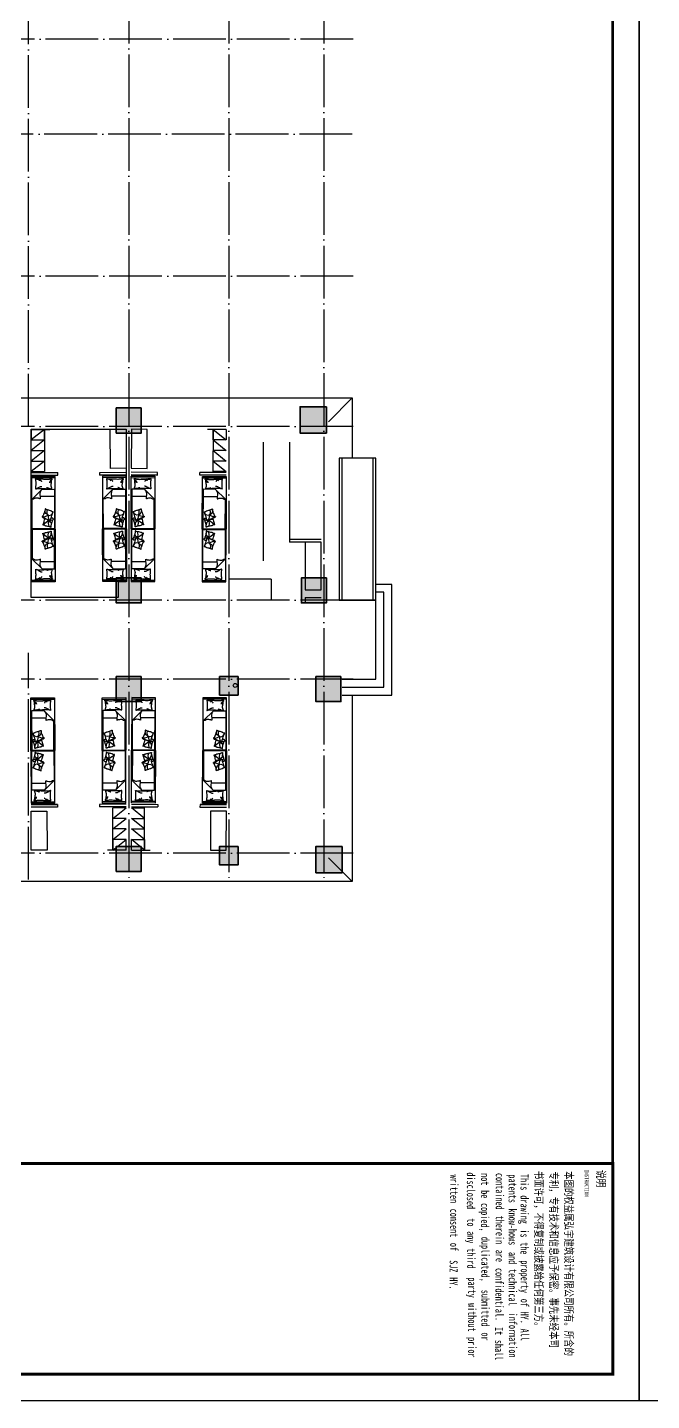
# Model space of a CAD drawing. Extents: x 39238 to 748440, y -374049 to 522939.
# Drawn here: x 75430 to 99109, y 169856 to 221996 of the extents above; entities that cross this region are included whole.
import ezdxf

# ---------------------------------------------------------------- set-up
doc = ezdxf.new("R2010")
doc.units = 0
doc.header["$LTSCALE"] = 1000
doc.header["$MEASUREMENT"] = 0
doc.linetypes.add('DOTE', pattern=[2.42, 2, -0.2, 0.02, -0.2])
for name, color, linetype in [('DIM_SYMB', 3, 'Continuous'), ('DOTE', 1, 'DOTE'), ('GROUND', 2, 'Continuous'), ('LVTRY', 6, 'Continuous'), ('PUB_TITLE', 7, 'Continuous'), ('TK', 126, 'Continuous'), ('WALL', 2, 'Continuous'), ('家具', 8, 'Continuous')]:
    doc.layers.add(name, color=color, linetype=linetype)
doc.layers.add('砼柱', color=2, linetype='Continuous', lineweight=35)
doc.styles.add('-宋体', font='', dxfattribs={"width": 0.8})
doc.styles.add('DIM_FONT', font='simplex_.ttf', dxfattribs={"width": 0.7, "bigfont": 'GBCBIG'})
doc.styles.get('-宋体').set_extended_font_data('SimSun')

# ---------------------------------------------------------------- blocks, each defined once
blk = doc.blocks.new('M_C55HKH')
for p, q in [((0, -52), (900, -52)), ((26, -509), (26, -1968)), ((503, -489), (46, -489)), ((503, -489), (872, -858)), ((46, -761), (564, -761)), ((872, -1968), (872, -858)), ((146, -1456), (100, -1409)), ((211, -1478), (146, -1456)), ((278, -1459), (211, -1478)), ((278, -1459), (251, -1606)), ((278, -1459), (305, -1407)), ((278, -1459), (357, -1410)), ((317, -1498), (278, -1459)), ((299, -1273), (295, -1270)), ((307, -1352), (299, -1273)), ((305, -1407), (307, -1352)), ((412, -1527), (317, -1498)), ((357, -1410), (393, -1337)), ((393, -1337), (392, -1318)), ((495, -1523), (412, -1527)), ((46, -1988), (852, -1988)), ((163, -1664), (89, -1649)), ((154, -1766), (147, -1841)), ((196, -1718), (154, -1766)), ((249, -1682), (175, -1667)), ((249, -1682), (196, -1718)), ((219, -1643), (211, -1652)), ((251, -1606), (219, -1643)), ((266, -1787), (243, -1892)), ((249, -1682), (286, -1639)), ((249, -1682), (266, -1787)), ((292, -1700), (249, -1682)), ((286, -1639), (333, -1628)), ((391, -1769), (292, -1700)), ((333, -1628), (405, -1618)), ((469, -1839), (391, -1769))]:
    blk.add_line(p, q)
blk.add_lwpolyline([(0, -2000), (0, 0), (900, 0), (900, -2000)], close=True)
for points in [[(135, -134, -0.263368), (107, -115, -0.494818), (116, -96, -0.049225), (134, -94, -0.036831), (158, -96, -0.031893), (196, -104, 0.035782), (230, -111, 0.032941), (319, -117, 0.026564), (430, -111, 0.017905), (468, -106, -0.033397), (488, -104, -0.03204), (525, -104, 0.018442), (590, -107, 0.010837), (654, -107, 0.014624), (702, -104, 0.111249), (725, -96, -0.153708), (742, -92, -0.076444), (749, -94, -0.215512), (751, -96, -0.585858), (748, -99, 0.363489), (744, -102, 0.191716), (743, -113, -0.129675), (745, -130, -0.01735), (742, -147, 0.019326), (740, -162, 0.018818), (733, -230, 0.021828), (732, -289, 0.006204), (734, -323, 0.001963), (740, -430, 0.028341), (744, -466, -0.117014), (744, -475, -0.36606), (742, -476, -0.03973), (728, -473, -0.048309), (715, -468, 0.062981), (704, -464, 0.04058), (681, -461, 0.014345), (614, -458, 0.005484), (488, -459, 0.007153), (392, -462, 0.008762), (350, -465, -0.008153), (304, -468, -0.06251), (247, -463, 0.078669), (201, -461, 0.047825), (179, -466, -0.034494), (148, -473, -0.023571), (123, -476, -0.510228), (122, -475), (129, -445), (150, -363, 0.073041), (152, -343, 0.023305), (146, -282, 0.018299), (142, -259, -0.01097), (135, -221, -0.042281), (132, -187, -0.027201), (135, -133)], [(133, -150, -0.05369), (148, -163, -0.070312), (156, -175, -0.015448), (159, -183, -0.013244), (163, -194, -0.082127), (166, -212, -0.064164), (163, -235)], [(135, -134, -0.077379), (170, -159, -0.077379), (195, -194, -0.047525), (205, -218, -0.047525), (210, -244)], [(225, -460, 0.009729), (253, -451, 0.009729), (280, -441, 0.007971), (301, -432, 0.007971), (323, -423)], [(695, -462, 0.016108), (656, -436, 0.024599), (629, -421, 0.009477), (580, -397, 0.015937), (550, -385, 0.072521), (534, -381, 0.033339), (498, -381)], [(503, -489, -0.085272), (566, -599, -0.124044), (575, -686), (562, -782), (563, -854)], [(609, -107, 0.027842), (585, -118, 0.048685), (573, -126, 0.023666), (545, -150, 0.031223), (526, -171, 0.046801), (521, -179, 0.023191), (513, -196)], [(691, -102, 0.088153), (656, -105, 0.088153), (625, -120, 0.077547), (604, -142, 0.077547), (590, -169)], [(563, -854, -0.027362), (602, -838, -0.040834), (629, -830, -0.038441), (717, -821, -0.076528), (761, -826, -0.103649), (788, -840, 0.093398), (818, -857, 0.072727), (841, -861, 0.052315), (872, -858)], [(400, -1581, 0.025626), (402, -1591, 0.0108), (426, -1697, 0.00456), (445, -1769, 0.01125), (454, -1797, 0.069394), (462, -1813, -0.079756), (468, -1827, -0.106399), (469, -1839, -0.328642), (466, -1842, -0.299547), (461, -1840, 0.189917), (454, -1835, 0.033518), (446, -1833, 0.075627), (442, -1833, 0.053489), (436, -1835, 0.017838), (418, -1843, 0.038394), (397, -1855, -0.059529), (384, -1862, -0.035943), (362, -1869, -0.011245), (291, -1884, -0.006203), (259, -1889, 0.010783), (241, -1893, 0.019485), (230, -1895, 0.005062), (188, -1908, 0.101392), (167, -1919, -0.223768), (156, -1922, -0.25558), (153, -1920, -0.081563), (150, -1907, -0.071805), (151, -1893, 0.069985), (152, -1879, 0.03546), (145, -1831, 0.029432), (130, -1774, 0.001554), (121, -1746, -0.00152), (112, -1718, -0.004735), (102, -1689, 0.00382), (91, -1653, 0.296001), (66, -1634, -0.649774), (61, -1616, -0.02319), (65, -1613, 0.0288), (68, -1610, 0.005727), (73, -1605, -0.004358), (80, -1599, -0.027528), (94, -1586, -0.046214), (104, -1580, -0.194121), (117, -1579, 0.133719), (137, -1580, 0.005779), (155, -1575, 0.008882)]]:
    blk.add_lwpolyline(points, format="xyb")
blk.add_lwpolyline([(345, -1251, 0.101392), (366, -1238, -0.223768), (377, -1234, -0.25558), (380, -1236, -0.081563), (384, -1249, -0.071805), (384, -1263, 0.069985), (384, -1277, 0.03546), (394, -1324, 0.029432), (414, -1380, 0.001554), (425, -1407, -0.00152), (437, -1434, -0.004735), (448, -1462, 0.00382), (462, -1497, 0.296001), (488, -1515, -0.649774), (495, -1532, -0.02319), (491, -1536, 0.0288), (488, -1539, 0.005727), (484, -1544, -0.004358), (478, -1551, -0.027528), (464, -1564, -0.046214), (455, -1571, -0.194121), (442, -1573, 0.133719), (422, -1574, 0.011505), (387, -1586, 0.008882), (343, -1604, 0.012426), (286, -1629, -0.033612), (264, -1637), (218, -1652), (182, -1663, 0.224341), (170, -1674, -0.722772), (163, -1673, -0.103513), (163, -1670, 0.053465), (163, -1664, 0.030109), (161, -1646, -0.031436), (159, -1628, -0.05324), (160, -1616, 0.05518), (161, -1604, 0.056271), (157, -1583, 0.0108), (124, -1480, 0.00456), (100, -1409, 0.01125), (89, -1381, 0.069394), (80, -1366, -0.079756), (73, -1353, -0.106399), (71, -1341, -0.328642), (74, -1338, -0.299547), (79, -1340, 0.189917), (86, -1344, 0.033518), (94, -1345, 0.075627), (98, -1345, 0.053489), (104, -1343, 0.017838), (122, -1333, 0.038394), (141, -1319, -0.059529), (154, -1311, -0.035943), (175, -1303, -0.011245), (245, -1283, -0.006203), (276, -1275, 0.010783), (295, -1270, 0.019485), (305, -1266, 0.005062)], format="xyb", close=True)
for centre, start, end in [((46, -509), 90, 180), ((46, -741), 180, 270), ((46, -1968), 180, 270), ((852, -1968), 270, 0)]:
    blk.add_arc(centre, 20, start, end)
at = {"style": 'DIM_FONT', "width": 0.8, "flags": 9}
for tag in ['XSIZE', 'YSIZE']:
    blk.add_attdef(tag, (0, 0), '', height=0.5, dxfattribs=at)
blk = doc.blocks.new('sde')
for p, q in [((193374, 243331), (193879, 243331)), ((193374, 243331), (193374, 242931)), ((193874, 243331), (193374, 242931)), ((193874, 242931), (193874, 243331)), ((193874, 243331), (193874, 241732)), ((193374, 242931), (193874, 242931)), ((193874, 242931), (193374, 242531)), ((193374, 242531), (193874, 242531)), ((193874, 242531), (193374, 242131)), ((193374, 242131), (193874, 242131)), ((193874, 242131), (193374, 241732)), ((193374, 241732), (193874, 241732)), ((193374, 241695), (194374, 241695)), ((193374, 241595), (194374, 241595)), ((193374, 241595), (194374, 241595)), ((194374, 241595), (194374, 241695)), ((195974, 241695), (196974, 241695)), ((195974, 241595), (195974, 241695)), ((195974, 241595), (196974, 241595)), ((196974, 241595), (195974, 241595))]:
    blk.add_line(p, q)
at = {"layer": 'LVTRY'}
blk.add_lwpolyline([(196975, 243327), (196975, 241846), (196375, 241846), (196375, 243327)], close=True, dxfattribs=at)
at = {"layer": 'WALL'}
blk.add_line((193674, 243331), (194084, 243330), dxfattribs=at)
at = {"layer": '家具', "xscale": -1, "rotation": 359.9999999533093}
for p in [(194274, 241545), (196974, 241545)]:
    blk.add_blockref('M_C55HKH', p, dxfattribs=at)
at = {"layer": '家具', "rotation": 179.9999999533093}
for p in [(194274, 237545), (196974, 237545)]:
    blk.add_blockref('M_C55HKH', p, dxfattribs=at)
blk = doc.blocks.new('jztq')
at = {"layer": 'TK'}
blk.add_line((256167, 240984), (256167, 288043), dxfattribs=at)
at = {"layer": 'TK', "const_width": 118}
blk.add_lwpolyline([(256167, 298384), (264167, 298384), (264167, 240984), (256167, 240984)], close=True, dxfattribs=at)
at = {"layer": 'TK', "color": 9, "style": '-宋体', "width": 0.75}
blk.add_text('说明', height=312.7, dxfattribs=at).set_placement((256415, 297778))
at = {"layer": 'TK', "style": '-宋体', "width": 0.75}
for s, height, p in [('INSTRUCTION', 151.95, (256404, 297318)), ('本图的权益属弘宇建筑设计有限公司所有。所含的', 303.8, (256456, 296566)), ('专利，专有技术和信息应予保密。事先未经本司', 303.8, (256471, 295996)), ('书面许可，不得复制或披露给任何第三方。', 303.8, (256447, 295428)), ('This', 303.8, (256564, 294884)), ('drawing', 303.8, (257375, 294884)), ('is', 303.8, (258671, 294884)), ('the', 303.8, (259157, 294884)), ('property', 303.8, (259845, 294895)), ('of', 303.8, (261303, 294895)), ('HY.', 303.8, (261789, 294895)), ('All', 303.8, (262437, 294895)), ('patents', 303.8, (256578, 294432)), ('know-hows', 303.8, (257875, 294432)), ('and', 303.8, (259525, 294437)), ('technical', 303.8, (260173, 294437)), ('information', 303.8, (261831, 294443)), ('contained', 303.8, (256525, 293946)), ('therein', 303.8, (258145, 293946)), ('are', 303.8, (259441, 293946)), ('confidential.', 303.8, (260134, 293934)), ('It', 303.8, (262377, 293917)), ('shall', 303.8, (262863, 293917)), ('not', 303.8, (256533, 293386)), ('be', 303.8, (257181, 293386)), ('copied,', 303.8, (257667, 293386)), ('duplicated,', 303.8, (258951, 293400)), ('submitted', 303.8, (260962, 293402)), ('or', 303.8, (262582, 293402)), ('disclosed', 303.8, (256503, 292848)), ('to', 303.8, (258250, 292860)), ('any', 303.8, (258736, 292860)), ('third', 303.8, (259384, 292860)), ('party', 303.8, (260492, 292897)), ('without', 303.8, (261465, 292897)), ('prior', 303.8, (262761, 292897)), ('written', 303.8, (256587, 292215)), ('of', 303.8, (259179, 292215)), ('consent', 303.8, (257883, 292215)), ('SJZ', 303.8, (259838, 292193)), ('HY.', 303.8, (260486, 292193))]:
    blk.add_text(s, height=height, dxfattribs=at).set_placement(p)
blk = doc.blocks.new('fgtr')
h = blk.add_hatch(color=256)
h.paths.add_polyline_path([(537270, -370335), (536270, -370335), (536270, -371335), (537270, -371335)])
h.paths.add_polyline_path([(537220, -363885), (536270, -363885), (536270, -364835), (537220, -364835)])
h.paths.add_polyline_path([(536670, -360135), (535720, -360135), (535720, -361085), (536670, -361085)])
h.paths.add_polyline_path([(536670, -353635), (535670, -353635), (535670, -354635), (536670, -354635)])
h.paths.add_polyline_path([(533320, -370335), (532620, -370335), (532620, -371035), (533320, -371035)])
h.paths.add_polyline_path([(533320, -363885), (532620, -363885), (532620, -364585), (533320, -364585)])
h.paths.add_polyline_path([(537220, -322935), (536270, -322935), (536270, -323885), (537220, -323885)])
h.paths.add_polyline_path([(536670, -326685), (535720, -326685), (535720, -327635), (536670, -327635)])
h.paths.add_polyline_path([(536670, -333135), (535670, -333135), (535670, -334135), (536670, -334135)])
h.paths.add_polyline_path([(533320, -323185), (532620, -323185), (532620, -323885), (533320, -323885)])
h.paths.add_polyline_path([(508570, -351510), (507970, -351510), (507970, -352110), (508570, -352110)])
h.paths.add_polyline_path([(508570, -348210), (507970, -348210), (507970, -348810), (508570, -348810)])
h.paths.add_polyline_path([(508570, -342985), (507970, -342985), (507970, -343585), (508570, -343585)])
h.paths.add_polyline_path([(508570, -335735), (507970, -335735), (507970, -336335), (508570, -336335)])
h.paths.add_polyline_path([(514370, -351510), (513720, -351510), (513720, -352160), (514370, -352160)])
h.paths.add_polyline_path([(502820, -351510), (502170, -351510), (502170, -352160), (502820, -352160)])
h.paths.add_polyline_path([(514320, -348210), (513720, -348210), (513720, -348810), (514320, -348810)])
h.paths.add_polyline_path([(502820, -348210), (502220, -348210), (502220, -348810), (502820, -348810)])
h.paths.add_polyline_path([(502820, -342985), (502220, -342985), (502220, -343585), (502820, -343585)])
h.paths.add_polyline_path([(514320, -342985), (513720, -342985), (513720, -343585), (514320, -343585)])
h.paths.add_polyline_path([(514370, -335685), (513720, -335685), (513720, -336335), (514370, -336335)])
h.paths.add_polyline_path([(502820, -335685), (502170, -335685), (502170, -336335), (502820, -336335)])
h.paths.add_polyline_path([(502920, -370335), (502220, -370335), (502220, -371035), (502920, -371035)])
h.paths.add_polyline_path([(502920, -363885), (502220, -363885), (502220, -364585), (502920, -364585)])
h.paths.add_polyline_path([(499270, -370335), (498270, -370335), (498270, -371335), (499270, -371335)])
h.paths.add_polyline_path([(499245, -363885), (498245, -363885), (498245, -364885), (499245, -364885)])
h.paths.add_polyline_path([(499595, -360135), (498645, -360135), (498645, -361085), (499595, -361085)])
h.paths.add_polyline_path([(499870, -353635), (498870, -353635), (498870, -354635), (499870, -354635)])
h.paths.add_polyline_path([(506845, -370335), (505895, -370335), (505895, -371285), (506845, -371285)])
h.paths.add_polyline_path([(506845, -363885), (505895, -363885), (505895, -364835), (506845, -364835)])
h.paths.add_polyline_path([(506845, -360135), (505895, -360135), (505895, -361085), (506845, -361085)])
h.paths.add_polyline_path([(506845, -353685), (505895, -353685), (505895, -354635), (506845, -354635)])
h.paths.add_polyline_path([(529645, -370335), (528695, -370335), (528695, -371285), (529645, -371285)])
h.paths.add_polyline_path([(529645, -363885), (528695, -363885), (528695, -364835), (529645, -364835)])
h.paths.add_polyline_path([(529645, -360135), (528695, -360135), (528695, -361085), (529645, -361085)])
h.paths.add_polyline_path([(529645, -353685), (528695, -353685), (528695, -354635), (529645, -354635)])
h.paths.add_polyline_path([(522045, -370335), (521095, -370335), (521095, -371285), (522045, -371285)])
h.paths.add_polyline_path([(522045, -363885), (521095, -363885), (521095, -364835), (522045, -364835)])
h.paths.add_polyline_path([(522045, -360135), (521095, -360135), (521095, -361085), (522045, -361085)])
h.paths.add_polyline_path([(522045, -353685), (521095, -353685), (521095, -354635), (522045, -354635)])
h.paths.add_polyline_path([(514445, -370335), (513495, -370335), (513495, -371285), (514445, -371285)])
h.paths.add_polyline_path([(514445, -363885), (513495, -363885), (513495, -364835), (514445, -364835)])
h.paths.add_polyline_path([(514445, -360135), (513495, -360135), (513495, -361085), (514445, -361085)])
h.paths.add_polyline_path([(514445, -353685), (513495, -353685), (513495, -354635), (514445, -354635)])
h.paths.add_polyline_path([(529645, -322935), (528695, -322935), (528695, -323885), (529645, -323885)])
h.paths.add_polyline_path([(529645, -326685), (528695, -326685), (528695, -327635), (529645, -327635)])
h.paths.add_polyline_path([(529645, -333135), (528695, -333135), (528695, -334085), (529645, -334085)])
h.paths.add_polyline_path([(522045, -322935), (521095, -322935), (521095, -323885), (522045, -323885)])
h.paths.add_polyline_path([(522045, -326685), (521095, -326685), (521095, -327635), (522045, -327635)])
h.paths.add_polyline_path([(522045, -333135), (521095, -333135), (521095, -334085), (522045, -334085)])
h.paths.add_polyline_path([(514445, -322935), (513495, -322935), (513495, -323885), (514445, -323885)])
h.paths.add_polyline_path([(514445, -326685), (513495, -326685), (513495, -327635), (514445, -327635)])
h.paths.add_polyline_path([(514445, -333135), (513495, -333135), (513495, -334085), (514445, -334085)])
h.paths.add_polyline_path([(506845, -322935), (505895, -322935), (505895, -323885), (506845, -323885)])
h.paths.add_polyline_path([(506845, -326685), (505895, -326685), (505895, -327635), (506845, -327635)])
h.paths.add_polyline_path([(506845, -333135), (505895, -333135), (505895, -334085), (506845, -334085)])
h.paths.add_polyline_path([(502920, -323185), (502220, -323185), (502220, -323885), (502920, -323885)])
h.paths.add_polyline_path([(499270, -322935), (498320, -322935), (498320, -323885), (499270, -323885)])
h.paths.add_polyline_path([(499820, -326685), (498870, -326685), (498870, -327635), (499820, -327635)])
h.paths.add_polyline_path([(499870, -333135), (498870, -333135), (498870, -334135), (499870, -334135)])
at = {"layer": '砼柱'}
for points in [[(529645, -353685), (528695, -353685), (528695, -354635), (529645, -354635)], [(536670, -353635), (535670, -353635), (535670, -354635), (536670, -354635)], [(529645, -360135), (528695, -360135), (528695, -361085), (529645, -361085)], [(536670, -360135), (535720, -360135), (535720, -361085), (536670, -361085)], [(529645, -363885), (528695, -363885), (528695, -364835), (529645, -364835)], [(533320, -363885), (532620, -363885), (532620, -364585), (533320, -364585)], [(537220, -363885), (536270, -363885), (536270, -364835), (537220, -364835)], [(529645, -370335), (528695, -370335), (528695, -371285), (529645, -371285)], [(533320, -370335), (532620, -370335), (532620, -371035), (533320, -371035)], [(537270, -370335), (536270, -370335), (536270, -371335), (537270, -371335)]]:
    blk.add_lwpolyline(points, close=True, dxfattribs=at)

msp = doc.modelspace()

# ---------------------------------------------------------------- linework, layer by layer
for p, q in [((84372, 206246), (84372, 201746)), ((85372, 206246), (85372, 202446)), ((86572, 202546), (85372, 202546)), ((86572, 202446), (85372, 202446)), ((85972, 200346), (86572, 200346)), ((85972, 200346), (85972, 200146)), ((85972, 200146), (86572, 200146))]:
    msp.add_line(p, q)
msp.add_lwpolyline([(78872, 200346), (75572, 200346), (75572, 206746), (79172, 206746), (79172, 200946), (78872, 200946)], close=True)
at = {"color": 2}
for points in [[(87372, 196646), (89252, 196646), (89252, 200846), (88652, 200846)], [(87372, 197246), (88652, 197246), (88652, 200246), (86852, 200246)], [(87372, 196946), (88952, 196946), (88952, 200546), (88652, 200546)]]:
    msp.add_lwpolyline(points, dxfattribs=at)
at = {"color": 5}
msp.add_circle((83312, 197010), 75, dxfattribs=at)
at = {"layer": 'DIM_SYMB'}
msp.add_lwpolyline([(88299, 203369, 0, 0, 0), (88299, 202300, 80, 0, 0), (88299, 202000, 0, 0, 0)], format="xyseb", dxfattribs=at)
at = {"layer": 'DOTE'}
for p, q in [((75472, 206846), (75472, 245166)), ((79272, 245166), (79272, 189526)), ((83072, 245166), (83072, 189526)), ((86672, 245166), (86672, 189526)), ((87792, 221546), (47472, 221546)), ((87749, 217946), (47472, 217946)), ((87792, 212546), (47472, 212546)), ((87792, 206846), (47472, 206846)), ((84672, 201046), (83072, 201046)), ((84672, 201046), (84672, 200246)), ((87792, 200246), (47172, 200246)), ((87792, 200246), (47172, 200246)), ((75472, 189646), (75472, 198246)), ((87792, 197246), (47172, 197246)), ((87792, 197246), (47172, 197246)), ((87792, 190646), (47472, 190646)), ((87792, 190646), (47472, 190646)), ((87792, 190646), (47472, 190646)), ((87792, 190646), (47472, 190646))]:
    msp.add_line(p, q, dxfattribs=at)
at = {"layer": 'GROUND'}
for p, q in [((57552, 207926), (87752, 207926)), ((86852, 207026), (87752, 207926)), ((86852, 207026), (87752, 207926)), ((87752, 207926), (87752, 205646)), ((87752, 207926), (87752, 205646)), ((88652, 205646), (87252, 205646)), ((87252, 205646), (87252, 200246)), ((87352, 205646), (87352, 200246)), ((88552, 200246), (88552, 205646)), ((88652, 200246), (88652, 205646)), ((87252, 200246), (88652, 200246)), ((87752, 196646), (87752, 189566)), ((86852, 190466), (87752, 189566)), ((87752, 189566), (47992, 189566))]:
    msp.add_line(p, q, dxfattribs=at)
at = {"layer": 'LVTRY'}
msp.add_lwpolyline([(86572, 200646), (86572, 202446), (85972, 202446), (85972, 200646)], close=True, dxfattribs=at)
at = {"layer": 'PUB_TITLE', "color": 4}
for points in [[(39238, 169856), (98638, 169856), (98638, 253956), (39238, 253956)], [(98638, 169856), (158038, 169856), (158038, 253956), (98638, 253956)]]:
    msp.add_lwpolyline(points, close=True, dxfattribs=at)
at = {"layer": 'PUB_TITLE', "color": 4, "const_width": 100}
msp.add_lwpolyline([(40238, 170856), (97638, 170856), (97638, 251456), (40238, 251456)], close=True, dxfattribs=at)

# ---------------------------------------------------------------- block references
msp.add_blockref('fgtr', (-449898, 561231))
for name, p, rotation in [('sde', (-117192, -37084), 0.1435688322806257), ('sde', (271936, 434576), 180.1435688338638), ('jztq', (-200746, 435023), 270)]:
    msp.add_blockref(name, p, dxfattribs=dict(rotation=rotation))
at = {"xscale": -1}
for p, rotation in [((275736, -37084), 359.8564312610999), ((-113392, 434576), 179.8564312610984)]:
    msp.add_blockref('sde', p, dxfattribs=dict(at, rotation=rotation))

doc.saveas('drawing.dxf')
